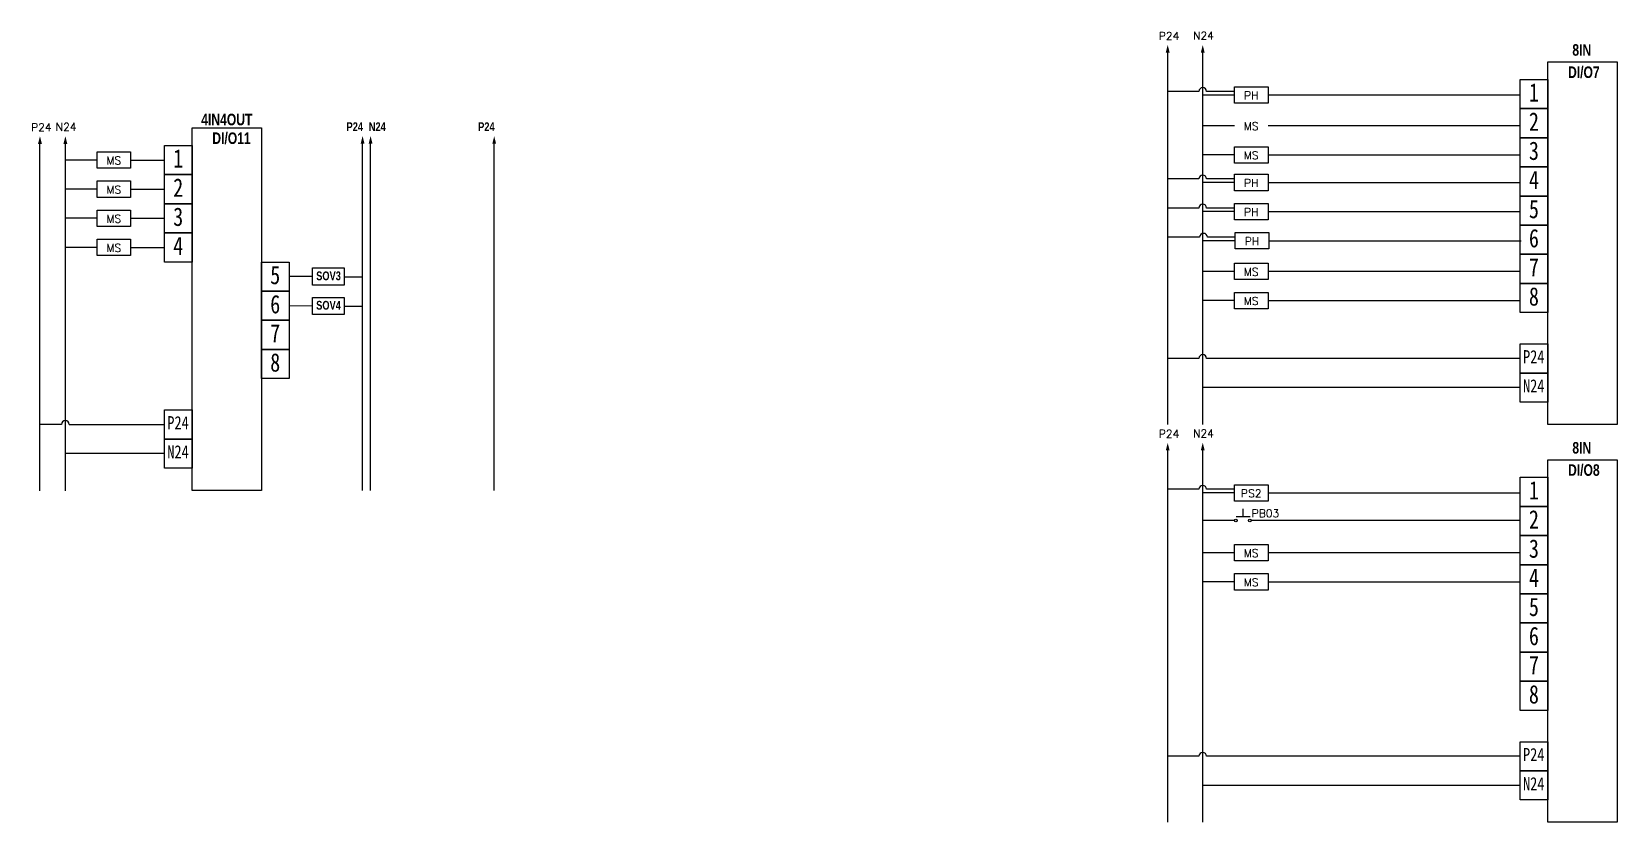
# Model space of a CAD drawing. Header units: millimetres. Extents: x -684 to 5961, y -1281 to 2539.
# Drawn here: x 2297.2 to 2598.9, y -1280.2 to -1129.7 of the extents above; entities that cross this region are included whole.
import ezdxf
from ezdxf.enums import TextEntityAlignment as Align

# ---------------------------------------------------------------- set-up
doc = ezdxf.new("R2010")
doc.units = ezdxf.units.MM
doc.header["$LTSCALE"] = 5
doc.header["$MEASUREMENT"] = 0
doc.layers.get('0').update_dxf_attribs({"linetype": 'CONTINUOUS'})
doc.styles.add('DAYUS', font='romanc.shx', dxfattribs={"height": 25, "bigfont": 'dayus.shx'})
doc.styles.get("Standard").update_dxf_attribs({"font": 'arialbd.ttf', "height": 15})
doc.styles.add('標楷體', font='', dxfattribs={"width": 0.8})
doc.styles.get('標楷體').set_extended_font_data('標楷體')

msp = doc.modelspace()

# ---------------------------------------------------------------- linework, layer by layer
for p, q in [((2513.362, -1204.445), (2513.362, -1133.628)), ((2520.027, -1204.445), (2520.027, -1133.628)), ((2519.293, -1141.039), (2513.361, -1141.039)), ((2526.051, -1141.722), (2520.027, -1141.722)), ((2526.051, -1141.039), (2520.76, -1141.039)), ((2532.453, -1141.703), (2580.45, -1141.703)), ((2526.051, -1147.56), (2520.027, -1147.56)), ((2532.453, -1147.54), (2580.45, -1147.54)), ((2298.759, -1217.065), (2298.759, -1151.009)), ((2303.593, -1217.065), (2303.593, -1151.009)), ((2360.153, -1217.03), (2360.153, -1150.99)), ((2360.153, -1217.03), (2360.153, -1150.99)), ((2361.675, -1217.03), (2361.675, -1150.99)), ((2361.675, -1217.03), (2361.675, -1150.99)), ((2385.2, -1217.03), (2385.2, -1150.99)), ((2385.2, -1217.03), (2385.2, -1150.99)), ((2309.617, -1154.09), (2303.593, -1154.09)), ((2526.051, -1153.109), (2520.027, -1153.109)), ((2532.453, -1153.089), (2580.45, -1153.089)), ((2519.293, -1157.685), (2513.361, -1157.685)), ((2526.051, -1158.369), (2520.027, -1158.369)), ((2526.051, -1157.685), (2520.76, -1157.685)), ((2532.453, -1158.349), (2580.45, -1158.349)), ((2309.617, -1159.639), (2303.593, -1159.639)), ((2519.293, -1163.234), (2513.361, -1163.234)), ((2526.051, -1163.918), (2520.027, -1163.918)), ((2526.051, -1163.234), (2520.76, -1163.234)), ((2532.453, -1163.898), (2580.45, -1163.898)), ((2309.617, -1165.188), (2303.593, -1165.188)), ((2519.441, -1168.783), (2513.509, -1168.783)), ((2526.199, -1169.467), (2520.175, -1169.467)), ((2526.199, -1168.783), (2520.908, -1168.783)), ((2532.601, -1169.447), (2580.598, -1169.447)), ((2309.617, -1170.736), (2303.593, -1170.736)), ((2356.635, -1176.306), (2360.153, -1176.306)), ((2526.051, -1175.304), (2520.027, -1175.304)), ((2532.453, -1175.284), (2580.45, -1175.284)), ((2356.635, -1181.906), (2360.153, -1181.906)), ((2526.051, -1180.853), (2520.027, -1180.853)), ((2532.453, -1180.833), (2580.45, -1180.833)), ((2519.293, -1191.873), (2513.361, -1191.873)), ((2580.45, -1191.873), (2520.76, -1191.873)), ((2513.362, -1280.196), (2513.362, -1209.379)), ((2520.027, -1280.196), (2520.027, -1209.379)), ((2519.293, -1216.79), (2513.361, -1216.79)), ((2526.051, -1217.474), (2520.027, -1217.474)), ((2526.051, -1216.79), (2520.76, -1216.79)), ((2532.453, -1217.454), (2580.45, -1217.454)), ((2527.72, -1221.993), (2527.72, -1220.514)), ((2526.051, -1222.715), (2520.028, -1222.715)), ((2526.386, -1221.993), (2529.054, -1221.993)), ((2529.252, -1222.696), (2580.451, -1222.689)), ((2526.051, -1228.86), (2520.027, -1228.86)), ((2532.453, -1228.84), (2580.45, -1228.84)), ((2526.051, -1234.409), (2520.027, -1234.409)), ((2532.453, -1234.389), (2580.45, -1234.389)), ((2519.293, -1267.624), (2513.361, -1267.624)), ((2580.45, -1267.624), (2520.76, -1267.624))]:
    msp.add_line(p, q)
at = {"color": 0, "linetype": 'Continuous'}
for p, q in [((2316.019, -1154.09), (2322.469, -1154.09)), ((2316.019, -1159.639), (2322.469, -1159.639)), ((2316.019, -1165.188), (2322.469, -1165.188)), ((2316.019, -1170.736), (2322.469, -1170.736)), ((2350.622, -1176.287), (2346.205, -1176.285)), ((2350.622, -1181.887), (2346.205, -1181.834)), ((2580.45, -1197.421), (2520.027, -1197.421)), ((2302.86, -1204.439), (2298.759, -1204.439)), ((2304.326, -1204.439), (2322.469, -1204.439)), ((2322.469, -1209.988), (2303.593, -1209.988)), ((2580.45, -1273.173), (2520.027, -1273.173))]:
    msp.add_line(p, q, dxfattribs=at)
for points in [[(2585.723, -1135.416), (2598.911, -1135.416), (2598.911, -1204.445), (2585.723, -1204.445)], [(2580.45, -1138.749), (2585.723, -1138.749), (2585.723, -1144.298), (2580.45, -1144.298)], [(2580.45, -1144.298), (2585.723, -1144.298), (2585.723, -1149.847), (2580.45, -1149.847)], [(2327.743, -1147.983), (2340.931, -1147.983), (2340.931, -1217.011), (2327.743, -1217.011)], [(2322.469, -1151.315), (2327.743, -1151.315), (2327.743, -1156.864), (2322.469, -1156.864)], [(2580.45, -1149.847), (2585.723, -1149.847), (2585.723, -1155.396), (2580.45, -1155.396)], [(2580.45, -1155.396), (2585.723, -1155.396), (2585.723, -1160.945), (2580.45, -1160.945)], [(2322.469, -1156.864), (2327.743, -1156.864), (2327.743, -1162.413), (2322.469, -1162.413)], [(2580.45, -1160.945), (2585.723, -1160.945), (2585.723, -1166.494), (2580.45, -1166.494)], [(2322.469, -1162.413), (2327.743, -1162.413), (2327.743, -1167.962), (2322.469, -1167.962)], [(2580.45, -1166.494), (2585.723, -1166.494), (2585.723, -1172.043), (2580.45, -1172.043)], [(2322.469, -1167.962), (2327.743, -1167.962), (2327.743, -1173.511), (2322.469, -1173.511)], [(2340.931, -1173.511), (2346.205, -1173.511), (2346.205, -1179.06), (2340.931, -1179.06)], [(2580.45, -1172.043), (2585.723, -1172.043), (2585.723, -1177.591), (2580.45, -1177.591)], [(2340.931, -1179.06), (2346.205, -1179.06), (2346.205, -1184.609), (2340.931, -1184.609)], [(2580.45, -1177.591), (2585.723, -1177.591), (2585.723, -1183.14), (2580.45, -1183.14)], [(2340.931, -1184.609), (2346.205, -1184.609), (2346.205, -1190.157), (2340.931, -1190.157)], [(2340.931, -1190.157), (2346.205, -1190.157), (2346.205, -1195.706), (2340.931, -1195.706)], [(2580.45, -1189.098), (2585.723, -1189.098), (2585.723, -1194.647), (2580.45, -1194.647)], [(2580.45, -1194.647), (2585.723, -1194.647), (2585.723, -1200.196), (2580.45, -1200.196)], [(2322.469, -1201.664), (2327.743, -1201.664), (2327.743, -1207.213), (2322.469, -1207.213)], [(2322.469, -1207.213), (2327.743, -1207.213), (2327.743, -1212.762), (2322.469, -1212.762)], [(2585.723, -1211.168), (2598.911, -1211.168), (2598.911, -1280.196), (2585.723, -1280.196)], [(2580.45, -1214.501), (2585.723, -1214.501), (2585.723, -1220.049), (2580.45, -1220.049)], [(2580.45, -1220.049), (2585.723, -1220.049), (2585.723, -1225.598), (2580.45, -1225.598)], [(2580.45, -1225.598), (2585.723, -1225.598), (2585.723, -1231.147), (2580.45, -1231.147)], [(2580.45, -1231.147), (2585.723, -1231.147), (2585.723, -1236.696), (2580.45, -1236.696)], [(2580.45, -1236.696), (2585.723, -1236.696), (2585.723, -1242.245), (2580.45, -1242.245)], [(2580.45, -1242.245), (2585.723, -1242.245), (2585.723, -1247.794), (2580.45, -1247.794)], [(2580.45, -1247.794), (2585.723, -1247.794), (2585.723, -1253.343), (2580.45, -1253.343)], [(2580.45, -1253.343), (2585.723, -1253.343), (2585.723, -1258.891), (2580.45, -1258.891)], [(2580.45, -1264.849), (2585.723, -1264.849), (2585.723, -1270.398), (2580.45, -1270.398)], [(2580.45, -1270.398), (2585.723, -1270.398), (2585.723, -1275.947), (2580.45, -1275.947)]]:
    msp.add_lwpolyline(points, close=True, dxfattribs=at)
for points in [[(2526.051, -1140.163), (2532.453, -1140.163), (2532.453, -1143.282), (2526.051, -1143.282)], [(2309.617, -1152.531), (2316.019, -1152.531), (2316.019, -1155.649), (2309.617, -1155.649)], [(2526.051, -1151.549), (2532.453, -1151.549), (2532.453, -1154.668), (2526.051, -1154.668)], [(2309.617, -1158.079), (2316.019, -1158.079), (2316.019, -1161.198), (2309.617, -1161.198)], [(2526.051, -1156.81), (2532.453, -1156.81), (2532.453, -1159.928), (2526.051, -1159.928)], [(2309.617, -1163.628), (2316.019, -1163.628), (2316.019, -1166.747), (2309.617, -1166.747)], [(2526.051, -1162.359), (2532.453, -1162.359), (2532.453, -1165.477), (2526.051, -1165.477)], [(2309.617, -1169.177), (2316.019, -1169.177), (2316.019, -1172.296), (2309.617, -1172.296)], [(2526.199, -1167.907), (2532.601, -1167.907), (2532.601, -1171.026), (2526.199, -1171.026)], [(2350.622, -1174.647), (2356.635, -1174.647), (2356.635, -1177.927), (2350.622, -1177.927)], [(2526.051, -1173.745), (2532.453, -1173.745), (2532.453, -1176.863), (2526.051, -1176.863)], [(2526.051, -1179.294), (2532.453, -1179.294), (2532.453, -1182.412), (2526.051, -1182.412)], [(2350.622, -1180.247), (2356.635, -1180.247), (2356.635, -1183.527), (2350.622, -1183.527)], [(2526.051, -1215.914), (2532.453, -1215.914), (2532.453, -1219.033), (2526.051, -1219.033)], [(2526.051, -1227.301), (2532.453, -1227.301), (2532.453, -1230.419), (2526.051, -1230.419)], [(2526.051, -1232.849), (2532.453, -1232.849), (2532.453, -1235.968), (2526.051, -1235.968)]]:
    msp.add_lwpolyline(points, close=True)
for centre in [(2526.318, -1222.715), (2528.986, -1222.715)]:
    msp.add_circle(centre, 0.267)
for centre in [(2520.025, -1141.039), (2520.025, -1157.685), (2520.025, -1163.234), (2520.173, -1168.783), (2520.025, -1191.873), (2303.593, -1204.439), (2520.025, -1216.79), (2520.025, -1267.624)]:
    msp.add_arc(centre, 0.733, 0, 180)
for points in [[(2512.998, -1133.628), (2513.726, -1133.628), (2513.362, -1132.172)], [(2512.998, -1133.628), (2513.726, -1133.628), (2513.362, -1132.172)], [(2519.663, -1133.628), (2520.391, -1133.628), (2520.027, -1132.172)], [(2519.663, -1133.628), (2520.391, -1133.628), (2520.027, -1132.172)], [(2298.395, -1151.009), (2299.123, -1151.009), (2298.759, -1149.553)], [(2298.395, -1151.009), (2299.123, -1151.009), (2298.759, -1149.553)], [(2303.229, -1151.009), (2303.957, -1151.009), (2303.593, -1149.553)], [(2303.229, -1151.009), (2303.957, -1151.009), (2303.593, -1149.553)], [(2360.517, -1150.99), (2359.789, -1150.99), (2360.153, -1149.534)], [(2360.517, -1150.99), (2359.789, -1150.99), (2360.153, -1149.534)], [(2362.039, -1150.99), (2361.311, -1150.99), (2361.675, -1149.534)], [(2362.039, -1150.99), (2361.311, -1150.99), (2361.675, -1149.534)], [(2385.564, -1150.99), (2384.836, -1150.99), (2385.2, -1149.534)], [(2385.564, -1150.99), (2384.836, -1150.99), (2385.2, -1149.534)], [(2512.998, -1209.379), (2513.726, -1209.379), (2513.362, -1207.923)], [(2512.998, -1209.379), (2513.726, -1209.379), (2513.362, -1207.923)], [(2519.663, -1209.379), (2520.391, -1209.379), (2520.027, -1207.923)], [(2519.663, -1209.379), (2520.391, -1209.379), (2520.027, -1207.923)]]:
    msp.add_solid(points)

# ---------------------------------------------------------------- texts
at = {"style": 'DAYUS'}
for s, p in [('P24', (2511.665, -1131.224)), ('N24', (2518.178, -1131.154)), ('P24', (2297.061, -1148.605)), ('N24', (2301.744, -1148.536)), ('P24', (2511.665, -1206.975)), ('N24', (2518.178, -1206.906))]:
    msp.add_text(s, height=1.5, dxfattribs=at).set_placement(p)
at = {"color": 2, "width": 0.75}
for s, p in [('8IN', (2590.361, -1134.231)), ('DI/O7', (2589.539, -1138.471)), ('4IN4OUT', (2329.452, -1147.476)), ('DI/O11', (2331.559, -1151.037)), ('8IN', (2590.361, -1209.983)), ('DI/O8', (2589.539, -1214.222))]:
    msp.add_text(s, height=2.2, dxfattribs=at).set_placement(p)
at = {"style": '標楷體', "width": 0.8}
for s, height, p in [('1', 3.5, (2582.095, -1142.973)), ('2', 3.5, (2582.095, -1148.522)), ('1', 3.5, (2324.115, -1155.539)), ('3', 3.5, (2582.095, -1154.071)), ('2', 3.5, (2324.115, -1161.088)), ('4', 3.5, (2582.095, -1159.62)), ('3', 3.5, (2324.115, -1166.637)), ('5', 3.5, (2582.095, -1165.169)), ('6', 3.5, (2582.095, -1170.718)), ('4', 3.5, (2324.115, -1172.186)), ('7', 3.5, (2582.095, -1176.266)), ('5', 3.5, (2342.576, -1177.735)), ('8', 3.5, (2582.095, -1181.815)), ('6', 3.5, (2342.576, -1183.284)), ('7', 3.5, (2342.576, -1188.833)), ('8', 3.5, (2342.576, -1194.381)), ('P24', 2.5, (2580.974, -1192.793)), ('N24', 2.5, (2580.974, -1198.342)), ('P24', 2.5, (2322.993, -1205.359)), ('N24', 2.5, (2322.993, -1210.908)), ('1', 3.5, (2582.095, -1218.724)), ('2', 3.5, (2582.095, -1224.273)), ('3', 3.5, (2582.095, -1229.822)), ('4', 3.5, (2582.095, -1235.371)), ('5', 3.5, (2582.095, -1240.92)), ('6', 3.5, (2582.095, -1246.469)), ('7', 3.5, (2582.095, -1252.018)), ('8', 3.5, (2582.095, -1257.567)), ('P24', 2.5, (2580.974, -1268.544)), ('N24', 2.5, (2580.974, -1274.093))]:
    msp.add_text(s, height=height, dxfattribs=at).set_placement(p)
at = {"style": 'DAYUS'}
for s, p in [('PH', (2529.25, -1141.807)), ('MS', (2529.25, -1147.644)), ('MS', (2529.25, -1153.193)), ('MS', (2312.816, -1154.174)), ('PH', (2529.25, -1158.454)), ('MS', (2312.816, -1159.723)), ('MS', (2312.816, -1165.272)), ('PH', (2529.25, -1164.002)), ('MS', (2312.816, -1170.821)), ('PH', (2529.398, -1169.551)), ('MS', (2529.25, -1175.389)), ('MS', (2529.25, -1180.938)), ('PS2', (2529.25, -1217.558)), ('PB03', (2531.96, -1221.37)), ('MS', (2529.25, -1228.944)), ('MS', (2529.25, -1234.493))]:
    msp.add_text(s, height=1.5, dxfattribs=at).set_placement(p, align=Align.MIDDLE)
at = {"width": 0.75}
for s, p in [('P24', (2357.1, -1148.586)), ('N24', (2361.335, -1148.586)), ('P24', (2382.147, -1148.586))]:
    msp.add_text(s, height=1.68, dxfattribs=at).set_placement(p)
for s, p in [('SOV3', (2353.673, -1176.147)), ('SOV4', (2353.673, -1181.747))]:
    msp.add_text(s, height=1.68, dxfattribs=at).set_placement(p, align=Align.MIDDLE)

doc.saveas('drawing.dxf')
